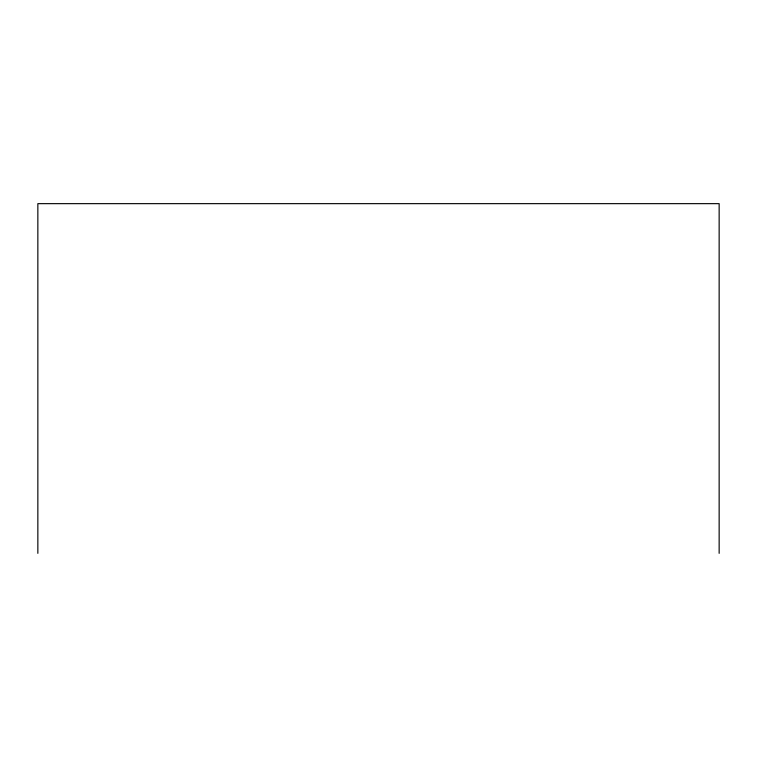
<?xml version="1.0" encoding="UTF-8"?>
<svg xmlns="http://www.w3.org/2000/svg" width="757" height="757" viewBox="0 0 757 757"><rect width="100%" height="100%" fill="white"/><g stroke="black" fill="none" stroke-linecap="round" stroke-linejoin="round"><path stroke-width="1.14" d="M719.15 553.348L719.15 203.652L37.85 203.652L37.85 553.348"/></g></svg>
